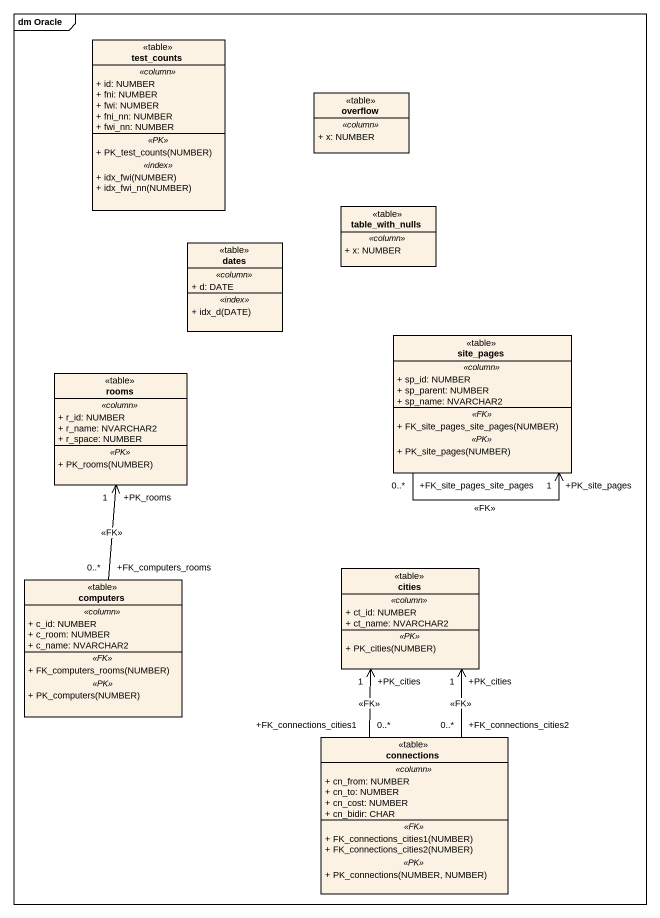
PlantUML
@startuml
mainframe dm Oracle
hide circle
hide empty members
skinparam classAttributeIconSize 0
class test_counts <<table>> {
  .. <<column>> ..
  + id: NUMBER
  + fni: NUMBER
  + fwi: NUMBER
  + fni_nn: NUMBER
  + fwi_nn: NUMBER
  .. <<PK>> ..
  + PK_test_counts(NUMBER)
  .. <<index>> ..
  + idx_fwi(NUMBER)
  + idx_fwi_nn(NUMBER)
}
class overflow <<table>> {
  .. <<column>> ..
  + x: NUMBER
}
class table_with_nulls <<table>> {
  .. <<column>> ..
  + x: NUMBER
}
class dates <<table>> {
  .. <<column>> ..
  + d: DATE
  .. <<index>> ..
  + idx_d(DATE)
}
class site_pages <<table>> {
  .. <<column>> ..
  + sp_id: NUMBER
  + sp_parent: NUMBER
  + sp_name: NVARCHAR2
  .. <<FK>> ..
  + FK_site_pages_site_pages(NUMBER)
  .. <<PK>> ..
  + PK_site_pages(NUMBER)
}
class rooms <<table>> {
  .. <<column>> ..
  + r_id: NUMBER
  + r_name: NVARCHAR2
  + r_space: NUMBER
  .. <<PK>> ..
  + PK_rooms(NUMBER)
}
class cities <<table>> {
  .. <<column>> ..
  + ct_id: NUMBER
  + ct_name: NVARCHAR2
  .. <<PK>> ..
  + PK_cities(NUMBER)
}
class computers <<table>> {
  .. <<column>> ..
  + c_id: NUMBER
  + c_room: NUMBER
  + c_name: NVARCHAR2
  .. <<FK>> ..
  + FK_computers_rooms(NUMBER)
  .. <<PK>> ..
  + PK_computers(NUMBER)
}
class connections <<table>> {
  .. <<column>> ..
  + cn_from: NUMBER
  + cn_to: NUMBER
  + cn_cost: NUMBER
  + cn_bidir: CHAR
  .. <<FK>> ..
  + FK_connections_cities1(NUMBER)
  + FK_connections_cities2(NUMBER)
  .. <<PK>> ..
  + PK_connections(NUMBER, NUMBER)
}
site_pages "+FK_site_pages_site_pages\n0..*" --> "+PK_site_pages\n1" site_pages : <<FK>>
computers "+FK_computers_rooms\n0..*" -up-> "+PK_rooms\n1" rooms : <<FK>>
connections "+FK_connections_cities1\n0..*" -up-> "+PK_cities\n1" cities : <<FK>>
connections "+FK_connections_cities2\n0..*" -up-> "+PK_cities\n1" cities : <<FK>>
@enduml
